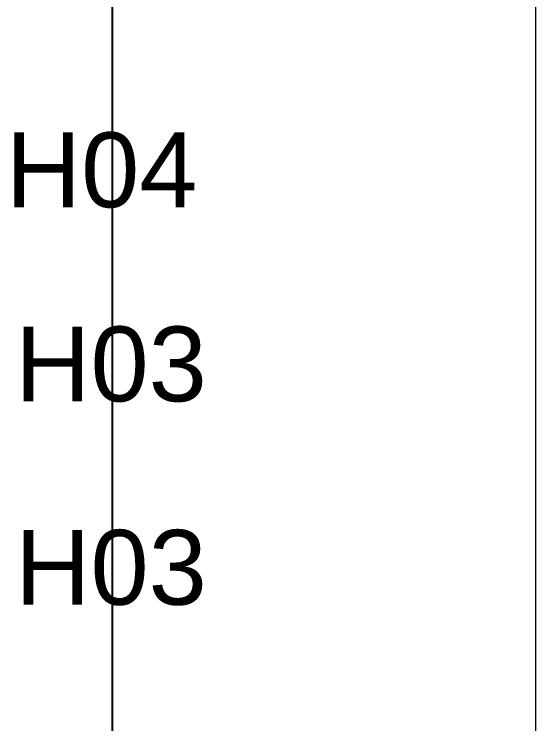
# Paper-space layout '01_三视图' of a CAD drawing. Header units: millimetres. Extents: x 8 to 451, y 8 to 289.
# Drawn here: x 169.23 to 185.25, y 163.34 to 185.15 of the extents above; entities that cross this region are included whole.
import ezdxf

# ---------------------------------------------------------------- set-up
doc = ezdxf.new("R2010")
doc.units = ezdxf.units.MM
doc.linetypes.add('WP_HIDDEN', pattern=[2.3, 1.5, -0.8])
for name, color, linetype, lineweight in [('ANNOTATIONS', 7, 'CONTINUOUS', 18), ('HIDDEN', 7, 'WP_HIDDEN', 13), ('VISIBLE', 7, 'CONTINUOUS', 25)]:
    doc.layers.add(name, color=color, linetype=linetype, lineweight=lineweight)
doc.styles.add('CJK', font='Arial Unicode.ttf')

psp = doc.layouts.new('01_三视图')

# ---------------------------------------------------------------- linework, layer by layer
at = {"layer": 'ANNOTATIONS'}
psp.add_line((185.25, 133.75), (185.25, 246.25), dxfattribs=at)
at = {"layer": 'HIDDEN'}
psp.add_lwpolyline([(172.25, 138.75), (172.25, 246.25)], dxfattribs=at)
at = {"layer": 'VISIBLE'}
psp.add_lwpolyline([(172.25, 140.25), (172.25, 246.25)], dxfattribs=at)

# ---------------------------------------------------------------- texts
at = {"layer": 'ANNOTATIONS', "style": 'CJK'}
for s, p in [('H04', (168.963, 179.213)), ('H03', (169.25, 173.25)), ('H03', (169.25, 167))]:
    psp.add_text(s, height=2.3, dxfattribs=at).set_placement(p)

doc.saveas('drawing.dxf')
